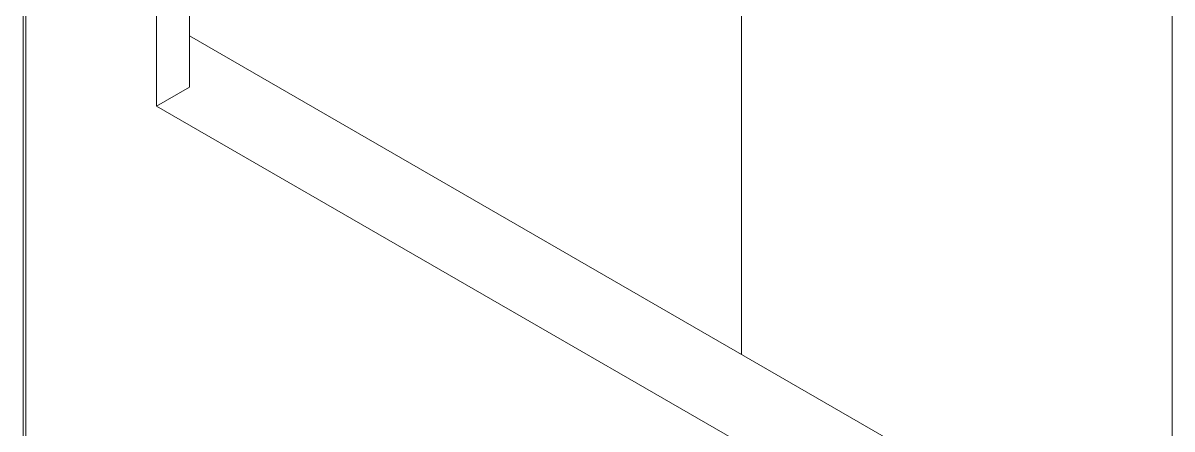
# Model space of a CAD drawing. Header units: inches. Extents: x 67578 to 72421, y -34894 to -31675.
# Drawn here: x 69713.55 to 69728.32, y -33387.23 to -33382.01 of the extents above; entities that cross this region are included whole.
import ezdxf

# ---------------------------------------------------------------- set-up
doc = ezdxf.new("R2010")
doc.units = ezdxf.units.IN
doc.header["$MEASUREMENT"] = 0

# ---------------------------------------------------------------- blocks, each defined once
blk = doc.blocks.new('ET200S')
at = {"lineweight": 0}
for p, q in [((76.0996, 30.9937), (76.0996, -34.4898)), ((76.1225, -34.5561), (76.1225, 30.9274)), ((77.1775, 16.909), (77.1775, -22.2831)), ((77.4437, -22.1294), (77.4437, 16.8178)), ((81.9027, 12.452), (81.9027, -24.2906)), ((85.3799, 12.1734), (85.3799, -27.0187)), ((77.4437, -21.7163), (85.3799, -26.2981)), ((77.1775, -22.2831), (77.4437, -22.1294)), ((85.3799, -27.0187), (77.1775, -22.2831))]:
    blk.add_line(p, q, dxfattribs=at)

msp = doc.modelspace()

# ---------------------------------------------------------------- block references
at = {"xscale": 1.59100124616462, "yscale": 1.59100124616462, "zscale": 1.59100124616462}
msp.add_blockref('ET200S', (69592.479, -33347.624), dxfattribs=at)

doc.saveas('drawing.dxf')
